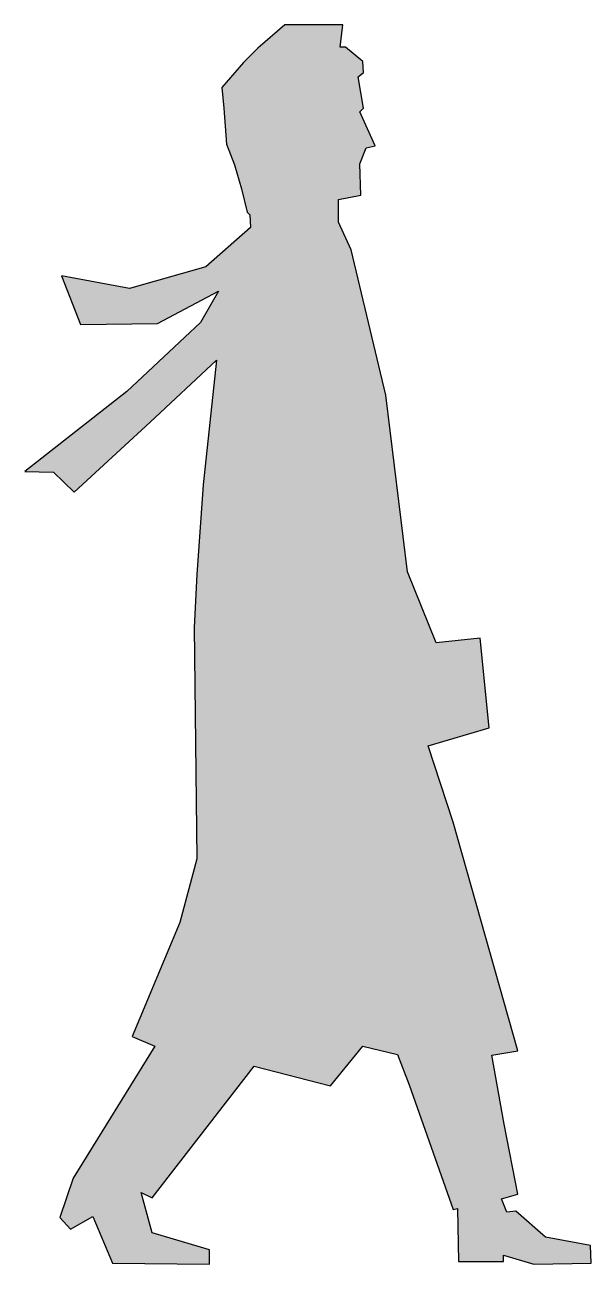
# Model space of a CAD drawing. Extents: x 6874 to 7631, y -2074 to -419.
import ezdxf

# ---------------------------------------------------------------- set-up
doc = ezdxf.new("R2010")
doc.units = 0
doc.layers.get('0').update_dxf_attribs({"linetype": 'CONTINUOUS'})

# ---------------------------------------------------------------- blocks, each defined once
blk = doc.blocks.new('*U0')
at = {"linetype": 'CONTINUOUS'}
for points in [[(7221.2, -418.8), (7185.3, -449.9), (7295.5, -448.8)], [(7299, -418.8), (7221.2, -418.8), (7295.5, -448.8)], [(7185.3, -449.9), (7166.1, -469.1), (7325.4, -467.9)], [(7302.6, -448.8), (7185.3, -449.9), (7325.4, -467.9)], [(7185.3, -449.9), (7302.6, -448.8), (7295.5, -448.8)], [(7166.1, -469.1), (7137.4, -502.6), (7326.6, -482.3)], [(7325.4, -467.9), (7166.1, -469.1), (7326.6, -482.3)], [(7326.6, -482.3), (7137.4, -502.6), (7319.4, -488.3)], [(7319.4, -488.3), (7137.4, -502.6), (7326.6, -530.2)], [(7137.4, -502.6), (7139.8, -530.2), (7326.6, -530.2)], [(7139.8, -530.2), (7143.4, -578.1), (7321.8, -535)], [(7326.6, -530.2), (7139.8, -530.2), (7321.8, -535)], [(7321.8, -535), (7143.4, -578.1), (7342.2, -580.5)], [(7143.4, -578.1), (7154.1, -605.6), (7342.2, -580.5)], [(7342.2, -580.5), (7154.1, -605.6), (7330.2, -582.9)], [(7330.2, -582.9), (7154.1, -605.6), (7321.8, -604.4)], [(7321.8, -604.4), (7154.1, -605.6), (7323, -646.3)], [(7154.1, -605.6), (7163.7, -638), (7323, -646.3)], [(7163.7, -638), (7170.9, -669.1), (7323, -646.3)], [(7323, -646.3), (7170.9, -669.1), (7293.1, -652.3)], [(7293.1, -652.3), (7170.9, -669.1), (7293.1, -682.3)], [(7170.9, -669.1), (7174.5, -672.7), (7293.1, -682.3)], [(7174.5, -672.7), (7175.7, -689.5), (7293.1, -682.3)], [(7175.7, -689.5), (7115.8, -742.1), (7309.8, -719.4)], [(7293.1, -682.3), (7175.7, -689.5), (7309.8, -719.4)], [(7309.8, -719.4), (7115.8, -742.1), (7356.5, -913.4)], [(7115.8, -742.1), (7014, -770.9), (7132.6, -774.5)], [(7115.8, -742.1), (7132.6, -774.5), (7356.5, -913.4)], [(6923, -754.1), (6948.2, -818.8), (7014, -770.9)], [(7014, -770.9), (6948.2, -818.8), (7132.6, -774.5)], [(7132.6, -774.5), (6948.2, -818.8), (7051.2, -817.6)], [(7132.6, -774.5), (7108.6, -816.4), (7130.2, -866.7)], [(7132.6, -774.5), (7130.2, -866.7), (7356.5, -913.4)], [(7108.6, -816.4), (7010.4, -908.6), (7130.2, -866.7)], [(7130.2, -866.7), (7010.4, -908.6), (7041.6, -949.3)], [(7130.2, -866.7), (7112.2, -1033.2), (7356.5, -913.4)], [(7010.4, -908.6), (6873.9, -1015.2), (7041.6, -949.3)], [(7356.5, -913.4), (7112.2, -1033.2), (7385.3, -1149.3)], [(7041.6, -949.3), (6873.9, -1015.2), (6912.2, -1016.4)], [(7041.6, -949.3), (6912.2, -1016.4), (6939.8, -1042.7)], [(7112.2, -1033.2), (7103.8, -1152.9), (7385.3, -1149.3)], [(7103.8, -1152.9), (7100.3, -1223.6), (7423.6, -1243.9)], [(7385.3, -1149.3), (7103.8, -1152.9), (7423.6, -1243.9)], [(7100.3, -1223.6), (7103.8, -1532.5), (7423.6, -1243.9)], [(7482.3, -1237.9), (7423.6, -1243.9), (7494.2, -1357.7)], [(7423.6, -1243.9), (7103.8, -1532.5), (7412.8, -1381.6)], [(7423.6, -1243.9), (7412.8, -1381.6), (7494.2, -1357.7)], [(7412.8, -1381.6), (7103.8, -1532.5), (7446.3, -1483.4)], [(7446.3, -1483.4), (7103.8, -1532.5), (7532.6, -1788.8)], [(7103.8, -1532.5), (7081.1, -1617.6), (7532.6, -1788.8)], [(7081.1, -1617.6), (7017.6, -1769.6), (7325.4, -1782.8)], [(7081.1, -1617.6), (7325.4, -1782.8), (7532.6, -1788.8)], [(7017.6, -1769.6), (7047.6, -1782.8), (7325.4, -1782.8)], [(7047.6, -1782.8), (6938.6, -1958.8), (7180.5, -1809.2)], [(7325.4, -1782.8), (7047.6, -1782.8), (7180.5, -1809.2)], [(7325.4, -1782.8), (7180.5, -1809.2), (7282.3, -1835.5)], [(7325.4, -1782.8), (7372.1, -1793.6), (7532.6, -1788.8)], [(7532.6, -1788.8), (7372.1, -1793.6), (7497.8, -1794.8)], [(7372.1, -1793.6), (7387.7, -1834.3), (7497.8, -1794.8)], [(7497.8, -1794.8), (7387.7, -1834.3), (7514.6, -1887)], [(7180.5, -1809.2), (6938.6, -1958.8), (7029.6, -1978)], [(7180.5, -1809.2), (7029.6, -1978), (7044, -1985.2)], [(7387.7, -1834.3), (7446.3, -2000.8), (7514.6, -1887)], [(7514.6, -1887), (7446.3, -2000.8), (7532.6, -1980.4)], [(6938.6, -1958.8), (6920.6, -2011.5), (6964.9, -2010.3)], [(6938.6, -1958.8), (6964.9, -2010.3), (7029.6, -1978)], [(7029.6, -1978), (6964.9, -2010.3), (7044, -2031.9)], [(7532.6, -1980.4), (7446.3, -2000.8), (7452.3, -1999.6)], [(7532.6, -1980.4), (7452.3, -1999.6), (7511, -1986.4)], [(7511, -1986.4), (7452.3, -1999.6), (7518.2, -2004.4)], [(7452.3, -1999.6), (7453.5, -2070.2), (7518.2, -2004.4)], [(6964.9, -2010.3), (6920.6, -2011.5), (6935, -2027.1)], [(6964.9, -2010.3), (6991.3, -2072.6), (7044, -2031.9)], [(7518.2, -2004.4), (7453.5, -2070.2), (7569.7, -2037.9)], [(7530.2, -2003.2), (7518.2, -2004.4), (7569.7, -2037.9)], [(7044, -2031.9), (6991.3, -2072.6), (7120.6, -2054.7)], [(7569.7, -2037.9), (7453.5, -2070.2), (7513.4, -2061.8)], [(7569.7, -2037.9), (7513.4, -2061.8), (7629.6, -2048.7)], [(7629.6, -2048.7), (7513.4, -2061.8), (7630.8, -2072.6)], [(7120.6, -2054.7), (6991.3, -2072.6), (7120.6, -2073.8)], [(7513.4, -2061.8), (7453.5, -2070.2), (7513.4, -2070.2)], [(7513.4, -2061.8), (7554.1, -2073.8), (7630.8, -2072.6)]]:
    blk.add_solid(points, dxfattribs=at)

msp = doc.modelspace()

# ---------------------------------------------------------------- linework, layer by layer
at = {"color": 0}
for points in [[(7295.5, -448.8), (7299, -418.8), (7221.2, -418.8), (7185.3, -449.9), (7166.1, -469.1), (7137.4, -502.6), (7139.8, -530.2), (7143.4, -578.1), (7154.1, -605.6), (7163.7, -638), (7170.9, -669.1), (7174.5, -672.7), (7175.7, -689.5), (7115.8, -742.1), (7014, -770.9), (6923, -754.1), (6948.2, -818.8), (7051.2, -817.6), (7132.6, -774.5), (7108.6, -816.4), (7010.4, -908.6), (6873.9, -1015.2), (6912.2, -1016.4), (6939.8, -1042.7), (7041.6, -949.3), (7130.2, -866.7), (7112.2, -1033.2), (7103.8, -1152.9), (7100.3, -1223.6), (7103.8, -1532.5), (7081.1, -1617.6), (7017.6, -1769.6), (7047.6, -1782.8), (6938.6, -1958.8), (6920.6, -2011.5), (6935, -2027.1), (6964.9, -2010.3), (6991.3, -2072.6), (7120.6, -2073.8), (7120.6, -2054.7), (7044, -2031.9), (7029.6, -1978), (7044, -1985.2), (7180.5, -1809.2), (7282.3, -1835.5), (7325.4, -1782.8), (7372.1, -1793.6), (7387.7, -1834.3), (7446.3, -2000.8), (7452.3, -1999.6), (7453.5, -2070.2), (7513.4, -2070.2), (7513.4, -2061.8), (7554.1, -2073.8), (7630.8, -2072.6), (7629.6, -2048.7), (7569.7, -2037.9), (7530.2, -2003.2), (7518.2, -2004.4), (7511, -1986.4), (7532.6, -1980.4), (7514.6, -1887), (7497.8, -1794.8), (7532.6, -1788.8), (7446.3, -1483.4), (7412.8, -1381.6), (7494.2, -1357.7), (7482.3, -1237.9), (7423.6, -1243.9), (7385.3, -1149.3), (7356.5, -913.4), (7309.8, -719.4), (7293.1, -682.3), (7293.1, -652.3), (7323, -646.3), (7321.8, -604.4), (7330.2, -582.9), (7342.2, -580.5), (7321.8, -535), (7326.6, -530.2), (7319.4, -488.3), (7326.6, -482.3), (7325.4, -467.9), (7302.6, -448.8), (7295.5, -448.8)], [(7295.5, -448.8), (7299, -418.8), (7221.2, -418.8), (7185.3, -449.9), (7166.1, -469.1), (7137.4, -502.6), (7139.8, -530.2), (7143.4, -578.1), (7154.1, -605.6), (7163.7, -638), (7170.9, -669.1), (7174.5, -672.7), (7175.7, -689.5), (7115.8, -742.1), (7014, -770.9), (6923, -754.1), (6948.2, -818.8), (7051.2, -817.6), (7132.6, -774.5), (7108.6, -816.4), (7010.4, -908.6), (6873.9, -1015.2), (6912.2, -1016.4), (6939.8, -1042.7), (7041.6, -949.3), (7130.2, -866.7), (7112.2, -1033.2), (7103.8, -1152.9), (7100.3, -1223.6), (7103.8, -1532.5), (7081.1, -1617.6), (7017.6, -1769.6), (7047.6, -1782.8), (6938.6, -1958.8), (6920.6, -2011.5), (6935, -2027.1), (6964.9, -2010.3), (6991.3, -2072.6), (7120.6, -2073.8), (7120.6, -2054.7), (7044, -2031.9), (7029.6, -1978), (7044, -1985.2), (7180.5, -1809.2), (7282.3, -1835.5), (7325.4, -1782.8), (7372.1, -1793.6), (7387.7, -1834.3), (7446.3, -2000.8), (7452.3, -1999.6), (7453.5, -2070.2), (7513.4, -2070.2), (7513.4, -2061.8), (7554.1, -2073.8), (7630.8, -2072.6), (7629.6, -2048.7), (7569.7, -2037.9), (7530.2, -2003.2), (7518.2, -2004.4), (7511, -1986.4), (7532.6, -1980.4), (7514.6, -1887), (7497.8, -1794.8), (7532.6, -1788.8), (7446.3, -1483.4), (7412.8, -1381.6), (7494.2, -1357.7), (7482.3, -1237.9), (7423.6, -1243.9), (7385.3, -1149.3), (7356.5, -913.4), (7309.8, -719.4), (7293.1, -682.3), (7293.1, -652.3), (7323, -646.3), (7321.8, -604.4), (7330.2, -582.9), (7342.2, -580.5), (7321.8, -535), (7326.6, -530.2), (7319.4, -488.3), (7326.6, -482.3), (7325.4, -467.9), (7302.6, -448.8), (7295.5, -448.8), (7295.5, -448.8)]]:
    msp.add_lwpolyline(points, dxfattribs=at)

# ---------------------------------------------------------------- block references
at = {"color": 0, "linetype": 'CONTINUOUS'}
msp.add_blockref('*U0', (0, 0), dxfattribs=at)

doc.saveas('drawing.dxf')
